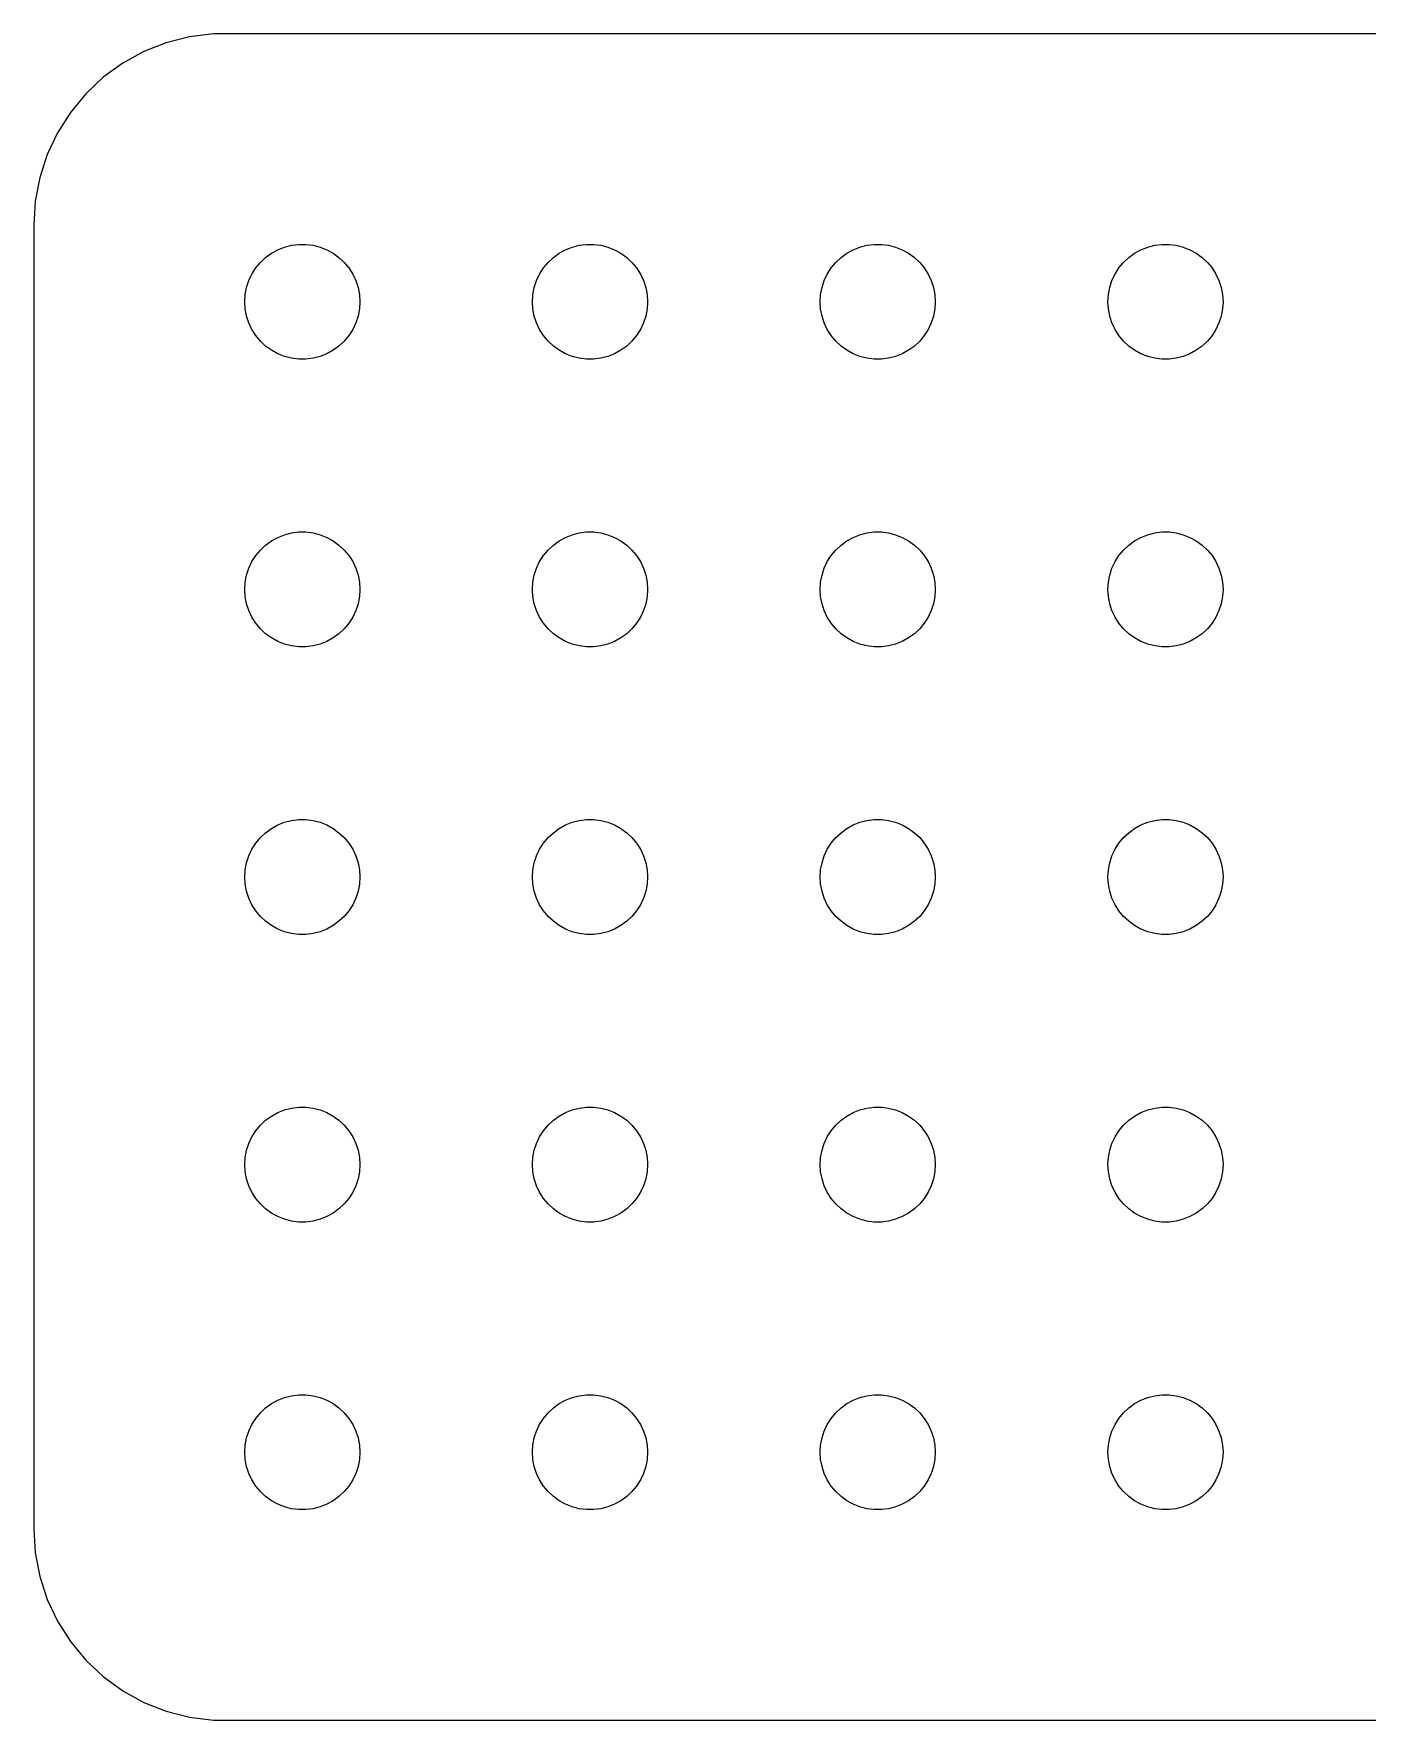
# Model space of a CAD drawing. Header units: metres. Extents: x -37 to 37, y 86 to 184.
# Drawn here: x -37 to -2.24, y 86.01 to 129.99 of the extents above; entities that cross this region are included whole.
import ezdxf

# ---------------------------------------------------------------- set-up
doc = ezdxf.new("R2010")
doc.units = ezdxf.units.M

msp = doc.modelspace()

# ---------------------------------------------------------------- linework, layer by layer
for p, q in [((-33.5451, 129.755), (-34.1289, 129.524)), ((-32.9369, 129.911), (-33.5451, 129.755)), ((-32.3139, 129.99), (-32.9369, 129.911)), ((32.3139, 129.99), (-32.3139, 129.99)), ((-34.1289, 129.524), (-34.6791, 129.222)), ((-34.6791, 129.222), (-35.1871, 128.853)), ((-35.6448, 128.423), (-36.0451, 127.939)), ((-35.1871, 128.853), (-35.6448, 128.423)), ((-36.0451, 127.939), (-36.3815, 127.409)), ((-36.3815, 127.409), (-36.6489, 126.841)), ((-36.6489, 126.841), (-36.8429, 126.243)), ((-36.8429, 126.243), (-36.9606, 125.627)), ((-36.9606, 125.627), (-37, 125)), ((-37, 125), (-37, 91)), ((-30.4635, 124.427), (-30.2811, 124.473)), ((-30.2811, 124.473), (-30.0942, 124.497)), ((-30.0942, 124.497), (-29.9058, 124.497)), ((-29.9058, 124.497), (-29.7189, 124.473)), ((-29.7189, 124.473), (-29.5365, 124.427)), ((-22.9635, 124.427), (-22.7811, 124.473)), ((-22.7811, 124.473), (-22.5942, 124.497)), ((-22.5942, 124.497), (-22.4058, 124.497)), ((-22.4058, 124.497), (-22.2189, 124.473)), ((-22.2189, 124.473), (-22.0365, 124.427)), ((-15.4635, 124.427), (-15.2811, 124.473)), ((-15.2811, 124.473), (-15.0942, 124.497)), ((-15.0942, 124.497), (-14.9058, 124.497)), ((-14.9058, 124.497), (-14.7189, 124.473)), ((-14.7189, 124.473), (-14.5365, 124.427)), ((-7.96352, 124.427), (-7.78107, 124.473)), ((-7.78107, 124.473), (-7.59418, 124.497)), ((-7.59418, 124.497), (-7.40581, 124.497)), ((-7.40581, 124.497), (-7.21892, 124.473)), ((-7.21892, 124.473), (-7.03647, 124.427)), ((-31.2135, 123.882), (-31.0934, 124.027)), ((-31.0934, 124.027), (-30.9561, 124.156)), ((-30.9561, 124.156), (-30.8037, 124.266)), ((-30.8037, 124.266), (-30.6387, 124.357)), ((-30.6387, 124.357), (-30.4635, 124.427)), ((-29.5365, 124.427), (-29.3613, 124.357)), ((-29.3613, 124.357), (-29.1963, 124.266)), ((-29.1963, 124.266), (-29.0439, 124.156)), ((-29.0439, 124.156), (-28.9065, 124.027)), ((-28.9065, 124.027), (-28.7865, 123.882)), ((-23.7135, 123.882), (-23.5934, 124.027)), ((-23.5934, 124.027), (-23.4561, 124.156)), ((-23.4561, 124.156), (-23.3037, 124.266)), ((-23.3037, 124.266), (-23.1387, 124.357)), ((-23.1387, 124.357), (-22.9635, 124.427)), ((-22.0365, 124.427), (-21.8613, 124.357)), ((-21.8613, 124.357), (-21.6963, 124.266)), ((-21.6963, 124.266), (-21.5439, 124.156)), ((-21.5439, 124.156), (-21.4065, 124.027)), ((-21.4065, 124.027), (-21.2865, 123.882)), ((-16.2135, 123.882), (-16.0934, 124.027)), ((-16.0934, 124.027), (-15.9561, 124.156)), ((-15.9561, 124.156), (-15.8037, 124.266)), ((-15.8037, 124.266), (-15.6387, 124.357)), ((-15.6387, 124.357), (-15.4635, 124.427)), ((-14.5365, 124.427), (-14.3613, 124.357)), ((-14.3613, 124.357), (-14.1963, 124.266)), ((-14.1963, 124.266), (-14.0439, 124.156)), ((-14.0439, 124.156), (-13.9065, 124.027)), ((-13.9065, 124.027), (-13.7865, 123.882)), ((-8.71352, 123.882), (-8.59344, 124.027)), ((-8.59344, 124.027), (-8.45613, 124.156)), ((-8.45613, 124.156), (-8.30373, 124.266)), ((-8.30373, 124.266), (-8.13866, 124.357)), ((-8.13866, 124.357), (-7.96352, 124.427)), ((-7.03647, 124.427), (-6.86133, 124.357)), ((-6.86133, 124.357), (-6.69626, 124.266)), ((-6.69626, 124.266), (-6.54385, 124.156)), ((-6.54385, 124.156), (-6.40654, 124.027)), ((-6.40654, 124.027), (-6.28647, 123.882)), ((-31.3947, 123.552), (-31.3145, 123.723)), ((-31.3145, 123.723), (-31.2135, 123.882)), ((-28.7865, 123.882), (-28.6855, 123.723)), ((-28.6855, 123.723), (-28.6053, 123.552)), ((-23.8947, 123.552), (-23.8145, 123.723)), ((-23.8145, 123.723), (-23.7135, 123.882)), ((-21.2865, 123.882), (-21.1855, 123.723)), ((-21.1855, 123.723), (-21.1053, 123.552)), ((-16.3947, 123.552), (-16.3145, 123.723)), ((-16.3145, 123.723), (-16.2135, 123.882)), ((-13.7865, 123.882), (-13.6855, 123.723)), ((-13.6855, 123.723), (-13.6053, 123.552)), ((-8.89465, 123.552), (-8.81445, 123.723)), ((-8.81445, 123.723), (-8.71352, 123.882)), ((-6.28647, 123.882), (-6.18553, 123.723)), ((-6.18553, 123.723), (-6.10533, 123.552)), ((-31.5, 123), (-31.4882, 123.188)), ((-31.4882, 123.188), (-31.4529, 123.373)), ((-31.4529, 123.373), (-31.3947, 123.552)), ((-28.6053, 123.552), (-28.5471, 123.373)), ((-28.5471, 123.373), (-28.5118, 123.188)), ((-28.5118, 123.188), (-28.5, 123)), ((-24, 123), (-23.9882, 123.188)), ((-23.9882, 123.188), (-23.9529, 123.373)), ((-23.9529, 123.373), (-23.8947, 123.552)), ((-21.1053, 123.552), (-21.0471, 123.373)), ((-21.0471, 123.373), (-21.0118, 123.188)), ((-21.0118, 123.188), (-21, 123)), ((-16.5, 123), (-16.4882, 123.188)), ((-16.4882, 123.188), (-16.4529, 123.373)), ((-16.4529, 123.373), (-16.3947, 123.552)), ((-13.6053, 123.552), (-13.5471, 123.373)), ((-13.5471, 123.373), (-13.5118, 123.188)), ((-13.5118, 123.188), (-13.5, 123)), ((-9, 123), (-8.98816, 123.188)), ((-8.98816, 123.188), (-8.95287, 123.373)), ((-8.95287, 123.373), (-8.89465, 123.552)), ((-6.10533, 123.552), (-6.04712, 123.373)), ((-6.04712, 123.373), (-6.01183, 123.188)), ((-6.01183, 123.188), (-6, 123)), ((-31.4882, 122.812), (-31.5, 123)), ((-31.4529, 122.627), (-31.4882, 122.812)), ((-28.5118, 122.812), (-28.5471, 122.627)), ((-28.5, 123), (-28.5118, 122.812)), ((-23.9882, 122.812), (-24, 123)), ((-23.9529, 122.627), (-23.9882, 122.812)), ((-21.0118, 122.812), (-21.0471, 122.627)), ((-21, 123), (-21.0118, 122.812)), ((-16.4882, 122.812), (-16.5, 123)), ((-16.4529, 122.627), (-16.4882, 122.812)), ((-13.5118, 122.812), (-13.5471, 122.627)), ((-13.5, 123), (-13.5118, 122.812)), ((-8.98816, 122.812), (-9, 123)), ((-8.95287, 122.627), (-8.98816, 122.812)), ((-6.01183, 122.812), (-6.04712, 122.627)), ((-6, 123), (-6.01183, 122.812)), ((-31.3947, 122.448), (-31.4529, 122.627)), ((-31.3145, 122.277), (-31.3947, 122.448)), ((-31.2135, 122.118), (-31.3145, 122.277)), ((-28.6855, 122.277), (-28.7865, 122.118)), ((-28.6053, 122.448), (-28.6855, 122.277)), ((-28.5471, 122.627), (-28.6053, 122.448)), ((-23.8947, 122.448), (-23.9529, 122.627)), ((-23.8145, 122.277), (-23.8947, 122.448)), ((-23.7135, 122.118), (-23.8145, 122.277)), ((-21.1855, 122.277), (-21.2865, 122.118)), ((-21.1053, 122.448), (-21.1855, 122.277)), ((-21.0471, 122.627), (-21.1053, 122.448)), ((-16.3947, 122.448), (-16.4529, 122.627)), ((-16.3145, 122.277), (-16.3947, 122.448)), ((-16.2135, 122.118), (-16.3145, 122.277)), ((-13.6855, 122.277), (-13.7865, 122.118)), ((-13.6053, 122.448), (-13.6855, 122.277)), ((-13.5471, 122.627), (-13.6053, 122.448)), ((-8.89465, 122.448), (-8.95287, 122.627)), ((-8.81445, 122.277), (-8.89465, 122.448)), ((-8.71352, 122.118), (-8.81445, 122.277)), ((-6.18553, 122.277), (-6.28647, 122.118)), ((-6.10533, 122.448), (-6.18553, 122.277)), ((-6.04712, 122.627), (-6.10533, 122.448)), ((-31.0934, 121.973), (-31.2135, 122.118)), ((-30.9561, 121.844), (-31.0934, 121.973)), ((-30.8037, 121.734), (-30.9561, 121.844)), ((-29.0439, 121.844), (-29.1963, 121.734)), ((-28.9065, 121.973), (-29.0439, 121.844)), ((-28.7865, 122.118), (-28.9065, 121.973)), ((-23.5934, 121.973), (-23.7135, 122.118)), ((-23.4561, 121.844), (-23.5934, 121.973)), ((-23.3037, 121.734), (-23.4561, 121.844)), ((-21.5439, 121.844), (-21.6963, 121.734)), ((-21.4065, 121.973), (-21.5439, 121.844)), ((-21.2865, 122.118), (-21.4065, 121.973)), ((-16.0934, 121.973), (-16.2135, 122.118)), ((-15.9561, 121.844), (-16.0934, 121.973)), ((-15.8037, 121.734), (-15.9561, 121.844)), ((-14.0439, 121.844), (-14.1963, 121.734)), ((-13.9065, 121.973), (-14.0439, 121.844)), ((-13.7865, 122.118), (-13.9065, 121.973)), ((-8.59344, 121.973), (-8.71352, 122.118)), ((-8.45613, 121.844), (-8.59344, 121.973)), ((-8.30373, 121.734), (-8.45613, 121.844)), ((-6.54385, 121.844), (-6.69626, 121.734)), ((-6.40654, 121.973), (-6.54385, 121.844)), ((-6.28647, 122.118), (-6.40654, 121.973)), ((-30.6387, 121.643), (-30.8037, 121.734)), ((-30.4635, 121.573), (-30.6387, 121.643)), ((-30.2811, 121.527), (-30.4635, 121.573)), ((-30.0942, 121.503), (-30.2811, 121.527)), ((-29.9058, 121.503), (-30.0942, 121.503)), ((-29.7189, 121.527), (-29.9058, 121.503)), ((-29.5365, 121.573), (-29.7189, 121.527)), ((-29.3613, 121.643), (-29.5365, 121.573)), ((-29.1963, 121.734), (-29.3613, 121.643)), ((-23.1387, 121.643), (-23.3037, 121.734)), ((-22.9635, 121.573), (-23.1387, 121.643)), ((-22.7811, 121.527), (-22.9635, 121.573)), ((-22.5942, 121.503), (-22.7811, 121.527)), ((-22.4058, 121.503), (-22.5942, 121.503)), ((-22.2189, 121.527), (-22.4058, 121.503)), ((-22.0365, 121.573), (-22.2189, 121.527)), ((-21.8613, 121.643), (-22.0365, 121.573)), ((-21.6963, 121.734), (-21.8613, 121.643)), ((-15.6387, 121.643), (-15.8037, 121.734)), ((-15.4635, 121.573), (-15.6387, 121.643)), ((-15.2811, 121.527), (-15.4635, 121.573)), ((-15.0942, 121.503), (-15.2811, 121.527)), ((-14.9058, 121.503), (-15.0942, 121.503)), ((-14.7189, 121.527), (-14.9058, 121.503)), ((-14.5365, 121.573), (-14.7189, 121.527)), ((-14.3613, 121.643), (-14.5365, 121.573)), ((-14.1963, 121.734), (-14.3613, 121.643)), ((-8.13866, 121.643), (-8.30373, 121.734)), ((-7.96352, 121.573), (-8.13866, 121.643)), ((-7.78107, 121.527), (-7.96352, 121.573)), ((-7.59418, 121.503), (-7.78107, 121.527)), ((-7.40581, 121.503), (-7.59418, 121.503)), ((-7.21892, 121.527), (-7.40581, 121.503)), ((-7.03647, 121.573), (-7.21892, 121.527)), ((-6.86133, 121.643), (-7.03647, 121.573)), ((-6.69626, 121.734), (-6.86133, 121.643)), ((-30.2811, 116.973), (-30.0942, 116.997)), ((-30.0942, 116.997), (-29.9058, 116.997)), ((-29.9058, 116.997), (-29.7189, 116.973)), ((-22.7811, 116.973), (-22.5942, 116.997)), ((-22.5942, 116.997), (-22.4058, 116.997)), ((-22.4058, 116.997), (-22.2189, 116.973)), ((-15.2811, 116.973), (-15.0942, 116.997)), ((-15.0942, 116.997), (-14.9058, 116.997)), ((-14.9058, 116.997), (-14.7189, 116.973)), ((-7.78107, 116.973), (-7.59418, 116.997)), ((-7.59418, 116.997), (-7.40581, 116.997)), ((-7.40581, 116.997), (-7.21892, 116.973)), ((-31.0934, 116.527), (-30.9561, 116.656)), ((-30.9561, 116.656), (-30.8037, 116.766)), ((-30.8037, 116.766), (-30.6387, 116.857)), ((-30.6387, 116.857), (-30.4635, 116.927)), ((-30.4635, 116.927), (-30.2811, 116.973)), ((-29.7189, 116.973), (-29.5365, 116.927)), ((-29.5365, 116.927), (-29.3613, 116.857)), ((-29.3613, 116.857), (-29.1963, 116.766)), ((-29.1963, 116.766), (-29.0439, 116.656)), ((-29.0439, 116.656), (-28.9065, 116.527)), ((-23.5934, 116.527), (-23.4561, 116.656)), ((-23.4561, 116.656), (-23.3037, 116.766)), ((-23.3037, 116.766), (-23.1387, 116.857)), ((-23.1387, 116.857), (-22.9635, 116.927)), ((-22.9635, 116.927), (-22.7811, 116.973)), ((-22.2189, 116.973), (-22.0365, 116.927)), ((-22.0365, 116.927), (-21.8613, 116.857)), ((-21.8613, 116.857), (-21.6963, 116.766)), ((-21.6963, 116.766), (-21.5439, 116.656)), ((-21.5439, 116.656), (-21.4065, 116.527)), ((-16.0934, 116.527), (-15.9561, 116.656)), ((-15.9561, 116.656), (-15.8037, 116.766)), ((-15.8037, 116.766), (-15.6387, 116.857)), ((-15.6387, 116.857), (-15.4635, 116.927)), ((-15.4635, 116.927), (-15.2811, 116.973)), ((-14.7189, 116.973), (-14.5365, 116.927)), ((-14.5365, 116.927), (-14.3613, 116.857)), ((-14.3613, 116.857), (-14.1963, 116.766)), ((-14.1963, 116.766), (-14.0439, 116.656)), ((-14.0439, 116.656), (-13.9065, 116.527)), ((-8.59344, 116.527), (-8.45613, 116.656)), ((-8.45613, 116.656), (-8.30373, 116.766)), ((-8.30373, 116.766), (-8.13866, 116.857)), ((-8.13866, 116.857), (-7.96352, 116.927)), ((-7.96352, 116.927), (-7.78107, 116.973)), ((-7.21892, 116.973), (-7.03647, 116.927)), ((-7.03647, 116.927), (-6.86133, 116.857)), ((-6.86133, 116.857), (-6.69626, 116.766)), ((-6.69626, 116.766), (-6.54385, 116.656)), ((-6.54385, 116.656), (-6.40654, 116.527)), ((-31.3947, 116.052), (-31.3145, 116.223)), ((-31.3145, 116.223), (-31.2135, 116.382)), ((-31.2135, 116.382), (-31.0934, 116.527)), ((-28.9065, 116.527), (-28.7865, 116.382)), ((-28.7865, 116.382), (-28.6855, 116.223)), ((-28.6855, 116.223), (-28.6053, 116.052)), ((-23.8947, 116.052), (-23.8145, 116.223)), ((-23.8145, 116.223), (-23.7135, 116.382)), ((-23.7135, 116.382), (-23.5934, 116.527)), ((-21.4065, 116.527), (-21.2865, 116.382)), ((-21.2865, 116.382), (-21.1855, 116.223)), ((-21.1855, 116.223), (-21.1053, 116.052)), ((-16.3947, 116.052), (-16.3145, 116.223)), ((-16.3145, 116.223), (-16.2135, 116.382)), ((-16.2135, 116.382), (-16.0934, 116.527)), ((-13.9065, 116.527), (-13.7865, 116.382)), ((-13.7865, 116.382), (-13.6855, 116.223)), ((-13.6855, 116.223), (-13.6053, 116.052)), ((-8.89465, 116.052), (-8.81445, 116.223)), ((-8.81445, 116.223), (-8.71352, 116.382)), ((-8.71352, 116.382), (-8.59344, 116.527)), ((-6.40654, 116.527), (-6.28647, 116.382)), ((-6.28647, 116.382), (-6.18553, 116.223)), ((-6.18553, 116.223), (-6.10533, 116.052)), ((-31.5, 115.5), (-31.4882, 115.688)), ((-31.4882, 115.688), (-31.4529, 115.873)), ((-31.4529, 115.873), (-31.3947, 116.052)), ((-28.6053, 116.052), (-28.5471, 115.873)), ((-28.5471, 115.873), (-28.5118, 115.688)), ((-28.5118, 115.688), (-28.5, 115.5)), ((-24, 115.5), (-23.9882, 115.688)), ((-23.9882, 115.688), (-23.9529, 115.873)), ((-23.9529, 115.873), (-23.8947, 116.052)), ((-21.1053, 116.052), (-21.0471, 115.873)), ((-21.0471, 115.873), (-21.0118, 115.688)), ((-21.0118, 115.688), (-21, 115.5)), ((-16.5, 115.5), (-16.4882, 115.688)), ((-16.4882, 115.688), (-16.4529, 115.873)), ((-16.4529, 115.873), (-16.3947, 116.052)), ((-13.6053, 116.052), (-13.5471, 115.873)), ((-13.5471, 115.873), (-13.5118, 115.688)), ((-13.5118, 115.688), (-13.5, 115.5)), ((-9, 115.5), (-8.98816, 115.688)), ((-8.98816, 115.688), (-8.95287, 115.873)), ((-8.95287, 115.873), (-8.89465, 116.052)), ((-6.10533, 116.052), (-6.04712, 115.873)), ((-6.04712, 115.873), (-6.01183, 115.688)), ((-6.01183, 115.688), (-6, 115.5)), ((-31.4882, 115.312), (-31.5, 115.5)), ((-31.4529, 115.127), (-31.4882, 115.312)), ((-28.5118, 115.312), (-28.5471, 115.127)), ((-28.5, 115.5), (-28.5118, 115.312)), ((-23.9882, 115.312), (-24, 115.5)), ((-23.9529, 115.127), (-23.9882, 115.312)), ((-21.0118, 115.312), (-21.0471, 115.127)), ((-21, 115.5), (-21.0118, 115.312)), ((-16.4882, 115.312), (-16.5, 115.5)), ((-16.4529, 115.127), (-16.4882, 115.312)), ((-13.5118, 115.312), (-13.5471, 115.127)), ((-13.5, 115.5), (-13.5118, 115.312)), ((-8.98816, 115.312), (-9, 115.5)), ((-8.95287, 115.127), (-8.98816, 115.312)), ((-6.01183, 115.312), (-6.04712, 115.127)), ((-6, 115.5), (-6.01183, 115.312)), ((-31.3947, 114.948), (-31.4529, 115.127)), ((-31.3145, 114.777), (-31.3947, 114.948)), ((-28.6053, 114.948), (-28.6855, 114.777)), ((-28.5471, 115.127), (-28.6053, 114.948)), ((-23.8947, 114.948), (-23.9529, 115.127)), ((-23.8145, 114.777), (-23.8947, 114.948)), ((-21.1053, 114.948), (-21.1855, 114.777)), ((-21.0471, 115.127), (-21.1053, 114.948)), ((-16.3947, 114.948), (-16.4529, 115.127)), ((-16.3145, 114.777), (-16.3947, 114.948)), ((-13.6053, 114.948), (-13.6855, 114.777)), ((-13.5471, 115.127), (-13.6053, 114.948)), ((-8.89465, 114.948), (-8.95287, 115.127)), ((-8.81445, 114.777), (-8.89465, 114.948)), ((-6.10533, 114.948), (-6.18553, 114.777)), ((-6.04712, 115.127), (-6.10533, 114.948)), ((-31.2135, 114.618), (-31.3145, 114.777)), ((-31.0934, 114.473), (-31.2135, 114.618)), ((-30.9561, 114.344), (-31.0934, 114.473)), ((-28.9065, 114.473), (-29.0439, 114.344)), ((-28.7865, 114.618), (-28.9065, 114.473)), ((-28.6855, 114.777), (-28.7865, 114.618)), ((-23.7135, 114.618), (-23.8145, 114.777)), ((-23.5934, 114.473), (-23.7135, 114.618)), ((-23.4561, 114.344), (-23.5934, 114.473)), ((-21.4065, 114.473), (-21.5439, 114.344)), ((-21.2865, 114.618), (-21.4065, 114.473)), ((-21.1855, 114.777), (-21.2865, 114.618)), ((-16.2135, 114.618), (-16.3145, 114.777)), ((-16.0934, 114.473), (-16.2135, 114.618)), ((-15.9561, 114.344), (-16.0934, 114.473)), ((-13.9065, 114.473), (-14.0439, 114.344)), ((-13.7865, 114.618), (-13.9065, 114.473)), ((-13.6855, 114.777), (-13.7865, 114.618)), ((-8.71352, 114.618), (-8.81445, 114.777)), ((-8.59344, 114.473), (-8.71352, 114.618)), ((-8.45613, 114.344), (-8.59344, 114.473)), ((-6.40654, 114.473), (-6.54385, 114.344)), ((-6.28647, 114.618), (-6.40654, 114.473)), ((-6.18553, 114.777), (-6.28647, 114.618)), ((-30.8037, 114.234), (-30.9561, 114.344)), ((-30.6387, 114.143), (-30.8037, 114.234)), ((-30.4635, 114.073), (-30.6387, 114.143)), ((-30.2811, 114.027), (-30.4635, 114.073)), ((-30.0942, 114.003), (-30.2811, 114.027)), ((-29.9058, 114.003), (-30.0942, 114.003)), ((-29.7189, 114.027), (-29.9058, 114.003)), ((-29.5365, 114.073), (-29.7189, 114.027)), ((-29.3613, 114.143), (-29.5365, 114.073)), ((-29.1963, 114.234), (-29.3613, 114.143)), ((-29.0439, 114.344), (-29.1963, 114.234)), ((-23.3037, 114.234), (-23.4561, 114.344)), ((-23.1387, 114.143), (-23.3037, 114.234)), ((-22.9635, 114.073), (-23.1387, 114.143)), ((-22.7811, 114.027), (-22.9635, 114.073)), ((-22.5942, 114.003), (-22.7811, 114.027)), ((-22.4058, 114.003), (-22.5942, 114.003)), ((-22.2189, 114.027), (-22.4058, 114.003)), ((-22.0365, 114.073), (-22.2189, 114.027)), ((-21.8613, 114.143), (-22.0365, 114.073)), ((-21.6963, 114.234), (-21.8613, 114.143)), ((-21.5439, 114.344), (-21.6963, 114.234)), ((-15.8037, 114.234), (-15.9561, 114.344)), ((-15.6387, 114.143), (-15.8037, 114.234)), ((-15.4635, 114.073), (-15.6387, 114.143)), ((-15.2811, 114.027), (-15.4635, 114.073)), ((-15.0942, 114.003), (-15.2811, 114.027)), ((-14.9058, 114.003), (-15.0942, 114.003)), ((-14.7189, 114.027), (-14.9058, 114.003)), ((-14.5365, 114.073), (-14.7189, 114.027)), ((-14.3613, 114.143), (-14.5365, 114.073)), ((-14.1963, 114.234), (-14.3613, 114.143)), ((-14.0439, 114.344), (-14.1963, 114.234)), ((-8.30373, 114.234), (-8.45613, 114.344)), ((-8.13866, 114.143), (-8.30373, 114.234)), ((-7.96352, 114.073), (-8.13866, 114.143)), ((-7.78107, 114.027), (-7.96352, 114.073)), ((-7.59418, 114.003), (-7.78107, 114.027)), ((-7.40581, 114.003), (-7.59418, 114.003)), ((-7.21892, 114.027), (-7.40581, 114.003)), ((-7.03647, 114.073), (-7.21892, 114.027)), ((-6.86133, 114.143), (-7.03647, 114.073)), ((-6.69626, 114.234), (-6.86133, 114.143)), ((-6.54385, 114.344), (-6.69626, 114.234)), ((-31.0934, 109.027), (-30.9561, 109.156)), ((-30.9561, 109.156), (-30.8037, 109.266)), ((-30.8037, 109.266), (-30.6387, 109.357)), ((-30.6387, 109.357), (-30.4635, 109.427)), ((-30.4635, 109.427), (-30.2811, 109.473)), ((-30.2811, 109.473), (-30.0942, 109.497)), ((-30.0942, 109.497), (-29.9058, 109.497)), ((-29.9058, 109.497), (-29.7189, 109.473)), ((-29.7189, 109.473), (-29.5365, 109.427)), ((-29.5365, 109.427), (-29.3613, 109.357)), ((-29.3613, 109.357), (-29.1963, 109.266)), ((-29.1963, 109.266), (-29.0439, 109.156)), ((-29.0439, 109.156), (-28.9065, 109.027)), ((-23.5934, 109.027), (-23.4561, 109.156)), ((-23.4561, 109.156), (-23.3037, 109.266)), ((-23.3037, 109.266), (-23.1387, 109.357)), ((-23.1387, 109.357), (-22.9635, 109.427)), ((-22.9635, 109.427), (-22.7811, 109.473)), ((-22.7811, 109.473), (-22.5942, 109.497)), ((-22.5942, 109.497), (-22.4058, 109.497)), ((-22.4058, 109.497), (-22.2189, 109.473)), ((-22.2189, 109.473), (-22.0365, 109.427)), ((-22.0365, 109.427), (-21.8613, 109.357)), ((-21.8613, 109.357), (-21.6963, 109.266)), ((-21.6963, 109.266), (-21.5439, 109.156)), ((-21.5439, 109.156), (-21.4065, 109.027)), ((-16.0934, 109.027), (-15.9561, 109.156)), ((-15.9561, 109.156), (-15.8037, 109.266)), ((-15.8037, 109.266), (-15.6387, 109.357)), ((-15.6387, 109.357), (-15.4635, 109.427)), ((-15.4635, 109.427), (-15.2811, 109.473)), ((-15.2811, 109.473), (-15.0942, 109.497)), ((-15.0942, 109.497), (-14.9058, 109.497)), ((-14.9058, 109.497), (-14.7189, 109.473)), ((-14.7189, 109.473), (-14.5365, 109.427)), ((-14.5365, 109.427), (-14.3613, 109.357)), ((-14.3613, 109.357), (-14.1963, 109.266)), ((-14.1963, 109.266), (-14.0439, 109.156)), ((-14.0439, 109.156), (-13.9065, 109.027)), ((-8.59344, 109.027), (-8.45613, 109.156)), ((-8.45613, 109.156), (-8.30373, 109.266)), ((-8.30373, 109.266), (-8.13866, 109.357)), ((-8.13866, 109.357), (-7.96352, 109.427)), ((-7.96352, 109.427), (-7.78107, 109.473)), ((-7.78107, 109.473), (-7.59418, 109.497)), ((-7.59418, 109.497), (-7.40581, 109.497)), ((-7.40581, 109.497), (-7.21892, 109.473)), ((-7.21892, 109.473), (-7.03647, 109.427)), ((-7.03647, 109.427), (-6.86133, 109.357)), ((-6.86133, 109.357), (-6.69626, 109.266)), ((-6.69626, 109.266), (-6.54385, 109.156)), ((-6.54385, 109.156), (-6.40654, 109.027)), ((-31.3947, 108.552), (-31.3145, 108.723)), ((-31.3145, 108.723), (-31.2135, 108.882)), ((-31.2135, 108.882), (-31.0934, 109.027)), ((-28.9065, 109.027), (-28.7865, 108.882)), ((-28.7865, 108.882), (-28.6855, 108.723)), ((-28.6855, 108.723), (-28.6053, 108.552)), ((-23.8947, 108.552), (-23.8145, 108.723)), ((-23.8145, 108.723), (-23.7135, 108.882)), ((-23.7135, 108.882), (-23.5934, 109.027)), ((-21.4065, 109.027), (-21.2865, 108.882)), ((-21.2865, 108.882), (-21.1855, 108.723)), ((-21.1855, 108.723), (-21.1053, 108.552)), ((-16.3947, 108.552), (-16.3145, 108.723)), ((-16.3145, 108.723), (-16.2135, 108.882)), ((-16.2135, 108.882), (-16.0934, 109.027)), ((-13.9065, 109.027), (-13.7865, 108.882)), ((-13.7865, 108.882), (-13.6855, 108.723)), ((-13.6855, 108.723), (-13.6053, 108.552)), ((-8.89465, 108.552), (-8.81445, 108.723)), ((-8.81445, 108.723), (-8.71352, 108.882)), ((-8.71352, 108.882), (-8.59344, 109.027)), ((-6.40654, 109.027), (-6.28647, 108.882)), ((-6.28647, 108.882), (-6.18553, 108.723)), ((-6.18553, 108.723), (-6.10533, 108.552)), ((-31.4882, 108.188), (-31.4529, 108.373)), ((-31.4529, 108.373), (-31.3947, 108.552)), ((-28.6053, 108.552), (-28.5471, 108.373)), ((-28.5471, 108.373), (-28.5118, 108.188)), ((-23.9882, 108.188), (-23.9529, 108.373)), ((-23.9529, 108.373), (-23.8947, 108.552)), ((-21.1053, 108.552), (-21.0471, 108.373)), ((-21.0471, 108.373), (-21.0118, 108.188)), ((-16.4882, 108.188), (-16.4529, 108.373)), ((-16.4529, 108.373), (-16.3947, 108.552)), ((-13.6053, 108.552), (-13.5471, 108.373)), ((-13.5471, 108.373), (-13.5118, 108.188)), ((-8.98816, 108.188), (-8.95287, 108.373)), ((-8.95287, 108.373), (-8.89465, 108.552)), ((-6.10533, 108.552), (-6.04712, 108.373)), ((-6.04712, 108.373), (-6.01183, 108.188)), ((-31.5, 108), (-31.4882, 108.188)), ((-31.4882, 107.812), (-31.5, 108)), ((-31.4529, 107.627), (-31.4882, 107.812)), ((-28.5118, 107.812), (-28.5471, 107.627)), ((-28.5118, 108.188), (-28.5, 108)), ((-28.5, 108), (-28.5118, 107.812)), ((-24, 108), (-23.9882, 108.188)), ((-23.9882, 107.812), (-24, 108)), ((-23.9529, 107.627), (-23.9882, 107.812)), ((-21.0118, 107.812), (-21.0471, 107.627)), ((-21.0118, 108.188), (-21, 108)), ((-21, 108), (-21.0118, 107.812)), ((-16.5, 108), (-16.4882, 108.188)), ((-16.4882, 107.812), (-16.5, 108)), ((-16.4529, 107.627), (-16.4882, 107.812)), ((-13.5118, 107.812), (-13.5471, 107.627)), ((-13.5118, 108.188), (-13.5, 108)), ((-13.5, 108), (-13.5118, 107.812)), ((-9, 108), (-8.98816, 108.188)), ((-8.98816, 107.812), (-9, 108)), ((-8.95287, 107.627), (-8.98816, 107.812)), ((-6.01183, 107.812), (-6.04712, 107.627)), ((-6.01183, 108.188), (-6, 108)), ((-6, 108), (-6.01183, 107.812)), ((-31.3947, 107.448), (-31.4529, 107.627)), ((-31.3145, 107.277), (-31.3947, 107.448)), ((-28.6053, 107.448), (-28.6855, 107.277)), ((-28.5471, 107.627), (-28.6053, 107.448)), ((-23.8947, 107.448), (-23.9529, 107.627)), ((-23.8145, 107.277), (-23.8947, 107.448)), ((-21.1053, 107.448), (-21.1855, 107.277)), ((-21.0471, 107.627), (-21.1053, 107.448)), ((-16.3947, 107.448), (-16.4529, 107.627)), ((-16.3145, 107.277), (-16.3947, 107.448)), ((-13.6053, 107.448), (-13.6855, 107.277)), ((-13.5471, 107.627), (-13.6053, 107.448)), ((-8.89465, 107.448), (-8.95287, 107.627)), ((-8.81445, 107.277), (-8.89465, 107.448)), ((-6.10533, 107.448), (-6.18553, 107.277)), ((-6.04712, 107.627), (-6.10533, 107.448)), ((-31.2135, 107.118), (-31.3145, 107.277)), ((-31.0934, 106.973), (-31.2135, 107.118)), ((-30.9561, 106.844), (-31.0934, 106.973)), ((-28.9065, 106.973), (-29.0439, 106.844)), ((-28.7865, 107.118), (-28.9065, 106.973)), ((-28.6855, 107.277), (-28.7865, 107.118)), ((-23.7135, 107.118), (-23.8145, 107.277)), ((-23.5934, 106.973), (-23.7135, 107.118)), ((-23.4561, 106.844), (-23.5934, 106.973)), ((-21.4065, 106.973), (-21.5439, 106.844)), ((-21.2865, 107.118), (-21.4065, 106.973)), ((-21.1855, 107.277), (-21.2865, 107.118)), ((-16.2135, 107.118), (-16.3145, 107.277)), ((-16.0934, 106.973), (-16.2135, 107.118)), ((-15.9561, 106.844), (-16.0934, 106.973)), ((-13.9065, 106.973), (-14.0439, 106.844)), ((-13.7865, 107.118), (-13.9065, 106.973)), ((-13.6855, 107.277), (-13.7865, 107.118)), ((-8.71352, 107.118), (-8.81445, 107.277)), ((-8.59344, 106.973), (-8.71352, 107.118)), ((-8.45613, 106.844), (-8.59344, 106.973)), ((-6.40654, 106.973), (-6.54385, 106.844)), ((-6.28647, 107.118), (-6.40654, 106.973)), ((-6.18553, 107.277), (-6.28647, 107.118)), ((-30.8037, 106.734), (-30.9561, 106.844)), ((-30.6387, 106.643), (-30.8037, 106.734)), ((-30.4635, 106.573), (-30.6387, 106.643)), ((-30.2811, 106.527), (-30.4635, 106.573)), ((-30.0942, 106.503), (-30.2811, 106.527)), ((-29.9058, 106.503), (-30.0942, 106.503)), ((-29.7189, 106.527), (-29.9058, 106.503)), ((-29.5365, 106.573), (-29.7189, 106.527)), ((-29.3613, 106.643), (-29.5365, 106.573)), ((-29.1963, 106.734), (-29.3613, 106.643)), ((-29.0439, 106.844), (-29.1963, 106.734)), ((-23.3037, 106.734), (-23.4561, 106.844)), ((-23.1387, 106.643), (-23.3037, 106.734)), ((-22.9635, 106.573), (-23.1387, 106.643)), ((-22.7811, 106.527), (-22.9635, 106.573)), ((-22.5942, 106.503), (-22.7811, 106.527)), ((-22.4058, 106.503), (-22.5942, 106.503)), ((-22.2189, 106.527), (-22.4058, 106.503)), ((-22.0365, 106.573), (-22.2189, 106.527)), ((-21.8613, 106.643), (-22.0365, 106.573)), ((-21.6963, 106.734), (-21.8613, 106.643)), ((-21.5439, 106.844), (-21.6963, 106.734)), ((-15.8037, 106.734), (-15.9561, 106.844)), ((-15.6387, 106.643), (-15.8037, 106.734)), ((-15.4635, 106.573), (-15.6387, 106.643)), ((-15.2811, 106.527), (-15.4635, 106.573)), ((-15.0942, 106.503), (-15.2811, 106.527)), ((-14.9058, 106.503), (-15.0942, 106.503)), ((-14.7189, 106.527), (-14.9058, 106.503)), ((-14.5365, 106.573), (-14.7189, 106.527)), ((-14.3613, 106.643), (-14.5365, 106.573)), ((-14.1963, 106.734), (-14.3613, 106.643)), ((-14.0439, 106.844), (-14.1963, 106.734)), ((-8.30373, 106.734), (-8.45613, 106.844)), ((-8.13866, 106.643), (-8.30373, 106.734)), ((-7.96352, 106.573), (-8.13866, 106.643)), ((-7.78107, 106.527), (-7.96352, 106.573)), ((-7.59418, 106.503), (-7.78107, 106.527)), ((-7.40581, 106.503), (-7.59418, 106.503)), ((-7.21892, 106.527), (-7.40581, 106.503)), ((-7.03647, 106.573), (-7.21892, 106.527)), ((-6.86133, 106.643), (-7.03647, 106.573)), ((-6.69626, 106.734), (-6.86133, 106.643)), ((-6.54385, 106.844), (-6.69626, 106.734)), ((-31.0934, 101.527), (-30.9561, 101.656)), ((-30.9561, 101.656), (-30.8037, 101.766)), ((-30.8037, 101.766), (-30.6387, 101.857)), ((-30.6387, 101.857), (-30.4635, 101.927)), ((-30.4635, 101.927), (-30.2811, 101.973)), ((-30.2811, 101.973), (-30.0942, 101.997)), ((-30.0942, 101.997), (-29.9058, 101.997)), ((-29.9058, 101.997), (-29.7189, 101.973)), ((-29.7189, 101.973), (-29.5365, 101.927)), ((-29.5365, 101.927), (-29.3613, 101.857)), ((-29.3613, 101.857), (-29.1963, 101.766)), ((-29.1963, 101.766), (-29.0439, 101.656)), ((-29.0439, 101.656), (-28.9065, 101.527)), ((-23.5934, 101.527), (-23.4561, 101.656)), ((-23.4561, 101.656), (-23.3037, 101.766)), ((-23.3037, 101.766), (-23.1387, 101.857)), ((-23.1387, 101.857), (-22.9635, 101.927)), ((-22.9635, 101.927), (-22.7811, 101.973)), ((-22.7811, 101.973), (-22.5942, 101.997)), ((-22.5942, 101.997), (-22.4058, 101.997)), ((-22.4058, 101.997), (-22.2189, 101.973)), ((-22.2189, 101.973), (-22.0365, 101.927)), ((-22.0365, 101.927), (-21.8613, 101.857)), ((-21.8613, 101.857), (-21.6963, 101.766)), ((-21.6963, 101.766), (-21.5439, 101.656)), ((-21.5439, 101.656), (-21.4065, 101.527)), ((-16.0934, 101.527), (-15.9561, 101.656)), ((-15.9561, 101.656), (-15.8037, 101.766)), ((-15.8037, 101.766), (-15.6387, 101.857)), ((-15.6387, 101.857), (-15.4635, 101.927)), ((-15.4635, 101.927), (-15.2811, 101.973)), ((-15.2811, 101.973), (-15.0942, 101.997)), ((-15.0942, 101.997), (-14.9058, 101.997)), ((-14.9058, 101.997), (-14.7189, 101.973)), ((-14.7189, 101.973), (-14.5365, 101.927)), ((-14.5365, 101.927), (-14.3613, 101.857)), ((-14.3613, 101.857), (-14.1963, 101.766)), ((-14.1963, 101.766), (-14.0439, 101.656)), ((-14.0439, 101.656), (-13.9065, 101.527)), ((-8.59344, 101.527), (-8.45613, 101.656)), ((-8.45613, 101.656), (-8.30373, 101.766)), ((-8.30373, 101.766), (-8.13866, 101.857)), ((-8.13866, 101.857), (-7.96352, 101.927)), ((-7.96352, 101.927), (-7.78107, 101.973)), ((-7.78107, 101.973), (-7.59418, 101.997)), ((-7.59418, 101.997), (-7.40581, 101.997)), ((-7.40581, 101.997), (-7.21892, 101.973)), ((-7.21892, 101.973), (-7.03647, 101.927)), ((-7.03647, 101.927), (-6.86133, 101.857)), ((-6.86133, 101.857), (-6.69626, 101.766)), ((-6.69626, 101.766), (-6.54385, 101.656)), ((-6.54385, 101.656), (-6.40654, 101.527)), ((-31.3947, 101.052), (-31.3145, 101.223)), ((-31.3145, 101.223), (-31.2135, 101.382)), ((-31.2135, 101.382), (-31.0934, 101.527)), ((-28.9065, 101.527), (-28.7865, 101.382)), ((-28.7865, 101.382), (-28.6855, 101.223)), ((-28.6855, 101.223), (-28.6053, 101.052)), ((-23.8947, 101.052), (-23.8145, 101.223)), ((-23.8145, 101.223), (-23.7135, 101.382)), ((-23.7135, 101.382), (-23.5934, 101.527)), ((-21.4065, 101.527), (-21.2865, 101.382)), ((-21.2865, 101.382), (-21.1855, 101.223)), ((-21.1855, 101.223), (-21.1053, 101.052)), ((-16.3947, 101.052), (-16.3145, 101.223)), ((-16.3145, 101.223), (-16.2135, 101.382)), ((-16.2135, 101.382), (-16.0934, 101.527)), ((-13.9065, 101.527), (-13.7865, 101.382)), ((-13.7865, 101.382), (-13.6855, 101.223)), ((-13.6855, 101.223), (-13.6053, 101.052)), ((-8.89465, 101.052), (-8.81445, 101.223)), ((-8.81445, 101.223), (-8.71352, 101.382)), ((-8.71352, 101.382), (-8.59344, 101.527)), ((-6.40654, 101.527), (-6.28647, 101.382)), ((-6.28647, 101.382), (-6.18553, 101.223)), ((-6.18553, 101.223), (-6.10533, 101.052)), ((-31.4882, 100.688), (-31.4529, 100.873)), ((-31.4529, 100.873), (-31.3947, 101.052)), ((-28.6053, 101.052), (-28.5471, 100.873)), ((-28.5471, 100.873), (-28.5118, 100.688)), ((-23.9882, 100.688), (-23.9529, 100.873)), ((-23.9529, 100.873), (-23.8947, 101.052)), ((-21.1053, 101.052), (-21.0471, 100.873)), ((-21.0471, 100.873), (-21.0118, 100.688)), ((-16.4882, 100.688), (-16.4529, 100.873)), ((-16.4529, 100.873), (-16.3947, 101.052)), ((-13.6053, 101.052), (-13.5471, 100.873)), ((-13.5471, 100.873), (-13.5118, 100.688)), ((-8.98816, 100.688), (-8.95287, 100.873)), ((-8.95287, 100.873), (-8.89465, 101.052)), ((-6.10533, 101.052), (-6.04712, 100.873)), ((-6.04712, 100.873), (-6.01183, 100.688)), ((-31.5, 100.5), (-31.4882, 100.688)), ((-31.4882, 100.312), (-31.5, 100.5)), ((-31.4529, 100.127), (-31.4882, 100.312)), ((-28.5118, 100.312), (-28.5471, 100.127)), ((-28.5118, 100.688), (-28.5, 100.5)), ((-28.5, 100.5), (-28.5118, 100.312)), ((-24, 100.5), (-23.9882, 100.688)), ((-23.9882, 100.312), (-24, 100.5)), ((-23.9529, 100.127), (-23.9882, 100.312)), ((-21.0118, 100.312), (-21.0471, 100.127)), ((-21.0118, 100.688), (-21, 100.5)), ((-21, 100.5), (-21.0118, 100.312)), ((-16.5, 100.5), (-16.4882, 100.688)), ((-16.4882, 100.312), (-16.5, 100.5)), ((-16.4529, 100.127), (-16.4882, 100.312)), ((-13.5118, 100.312), (-13.5471, 100.127)), ((-13.5118, 100.688), (-13.5, 100.5)), ((-13.5, 100.5), (-13.5118, 100.312)), ((-9, 100.5), (-8.98816, 100.688)), ((-8.98816, 100.312), (-9, 100.5)), ((-8.95287, 100.127), (-8.98816, 100.312)), ((-6.01183, 100.312), (-6.04712, 100.127)), ((-6.01183, 100.688), (-6, 100.5)), ((-6, 100.5), (-6.01183, 100.312)), ((-31.3947, 99.9478), (-31.4529, 100.127)), ((-31.3145, 99.7774), (-31.3947, 99.9478)), ((-28.6053, 99.9478), (-28.6855, 99.7774)), ((-28.5471, 100.127), (-28.6053, 99.9478)), ((-23.8947, 99.9478), (-23.9529, 100.127)), ((-23.8145, 99.7774), (-23.8947, 99.9478)), ((-21.1053, 99.9478), (-21.1855, 99.7774)), ((-21.0471, 100.127), (-21.1053, 99.9478)), ((-16.3947, 99.9478), (-16.4529, 100.127)), ((-16.3145, 99.7774), (-16.3947, 99.9478)), ((-13.6053, 99.9478), (-13.6855, 99.7774)), ((-13.5471, 100.127), (-13.6053, 99.9478)), ((-8.89465, 99.9478), (-8.95287, 100.127)), ((-8.81445, 99.7774), (-8.89465, 99.9478)), ((-6.10533, 99.9478), (-6.18553, 99.7774)), ((-6.04712, 100.127), (-6.10533, 99.9478)), ((-31.2135, 99.6183), (-31.3145, 99.7774)), ((-31.0934, 99.4732), (-31.2135, 99.6183)), ((-30.9561, 99.3442), (-31.0934, 99.4732)), ((-28.9065, 99.4732), (-29.0439, 99.3442)), ((-28.7865, 99.6183), (-28.9065, 99.4732)), ((-28.6855, 99.7774), (-28.7865, 99.6183)), ((-23.7135, 99.6183), (-23.8145, 99.7774)), ((-23.5934, 99.4732), (-23.7135, 99.6183)), ((-23.4561, 99.3442), (-23.5934, 99.4732)), ((-21.4065, 99.4732), (-21.5439, 99.3442)), ((-21.2865, 99.6183), (-21.4065, 99.4732)), ((-21.1855, 99.7774), (-21.2865, 99.6183)), ((-16.2135, 99.6183), (-16.3145, 99.7774)), ((-16.0934, 99.4732), (-16.2135, 99.6183)), ((-15.9561, 99.3442), (-16.0934, 99.4732)), ((-13.9065, 99.4732), (-14.0439, 99.3442)), ((-13.7865, 99.6183), (-13.9065, 99.4732)), ((-13.6855, 99.7774), (-13.7865, 99.6183)), ((-8.71352, 99.6183), (-8.81445, 99.7774)), ((-8.59344, 99.4732), (-8.71352, 99.6183)), ((-8.45613, 99.3442), (-8.59344, 99.4732)), ((-6.40654, 99.4732), (-6.54385, 99.3442)), ((-6.28647, 99.6183), (-6.40654, 99.4732)), ((-6.18553, 99.7774), (-6.28647, 99.6183)), ((-30.8037, 99.2335), (-30.9561, 99.3442)), ((-30.6387, 99.1428), (-30.8037, 99.2335)), ((-30.4635, 99.0734), (-30.6387, 99.1428)), ((-30.2811, 99.0266), (-30.4635, 99.0734)), ((-30.0942, 99.003), (-30.2811, 99.0266)), ((-29.9058, 99.003), (-30.0942, 99.003)), ((-29.7189, 99.0266), (-29.9058, 99.003)), ((-29.5365, 99.0734), (-29.7189, 99.0266)), ((-29.3613, 99.1428), (-29.5365, 99.0734)), ((-29.1963, 99.2335), (-29.3613, 99.1428)), ((-29.0439, 99.3442), (-29.1963, 99.2335)), ((-23.3037, 99.2335), (-23.4561, 99.3442)), ((-23.1387, 99.1428), (-23.3037, 99.2335)), ((-22.9635, 99.0734), (-23.1387, 99.1428)), ((-22.7811, 99.0266), (-22.9635, 99.0734)), ((-22.5942, 99.003), (-22.7811, 99.0266)), ((-22.4058, 99.003), (-22.5942, 99.003)), ((-22.2189, 99.0266), (-22.4058, 99.003)), ((-22.0365, 99.0734), (-22.2189, 99.0266)), ((-21.8613, 99.1428), (-22.0365, 99.0734)), ((-21.6963, 99.2335), (-21.8613, 99.1428)), ((-21.5439, 99.3442), (-21.6963, 99.2335)), ((-15.8037, 99.2335), (-15.9561, 99.3442)), ((-15.6387, 99.1428), (-15.8037, 99.2335)), ((-15.4635, 99.0734), (-15.6387, 99.1428)), ((-15.2811, 99.0266), (-15.4635, 99.0734)), ((-15.0942, 99.003), (-15.2811, 99.0266)), ((-14.9058, 99.003), (-15.0942, 99.003)), ((-14.7189, 99.0266), (-14.9058, 99.003)), ((-14.5365, 99.0734), (-14.7189, 99.0266)), ((-14.3613, 99.1428), (-14.5365, 99.0734)), ((-14.1963, 99.2335), (-14.3613, 99.1428)), ((-14.0439, 99.3442), (-14.1963, 99.2335)), ((-8.30373, 99.2335), (-8.45613, 99.3442)), ((-8.13866, 99.1428), (-8.30373, 99.2335)), ((-7.96352, 99.0734), (-8.13866, 99.1428)), ((-7.78107, 99.0266), (-7.96352, 99.0734)), ((-7.59418, 99.003), (-7.78107, 99.0266)), ((-7.40581, 99.003), (-7.59418, 99.003)), ((-7.21892, 99.0266), (-7.40581, 99.003)), ((-7.03647, 99.0734), (-7.21892, 99.0266)), ((-6.86133, 99.1428), (-7.03647, 99.0734)), ((-6.69626, 99.2335), (-6.86133, 99.1428)), ((-6.54385, 99.3442), (-6.69626, 99.2335)), ((-31.0934, 94.0268), (-30.9561, 94.1558)), ((-30.9561, 94.1558), (-30.8037, 94.2665)), ((-30.8037, 94.2665), (-30.6387, 94.3573)), ((-30.6387, 94.3573), (-30.4635, 94.4266)), ((-30.4635, 94.4266), (-30.2811, 94.4734)), ((-30.2811, 94.4734), (-30.0942, 94.4971)), ((-30.0942, 94.4971), (-29.9058, 94.4971)), ((-29.9058, 94.4971), (-29.7189, 94.4734)), ((-29.7189, 94.4734), (-29.5365, 94.4266)), ((-29.5365, 94.4266), (-29.3613, 94.3573)), ((-29.3613, 94.3573), (-29.1963, 94.2665)), ((-29.1963, 94.2665), (-29.0439, 94.1558)), ((-29.0439, 94.1558), (-28.9065, 94.0268)), ((-23.5934, 94.0268), (-23.4561, 94.1558)), ((-23.4561, 94.1558), (-23.3037, 94.2665)), ((-23.3037, 94.2665), (-23.1387, 94.3573)), ((-23.1387, 94.3573), (-22.9635, 94.4266)), ((-22.9635, 94.4266), (-22.7811, 94.4734)), ((-22.7811, 94.4734), (-22.5942, 94.4971)), ((-22.5942, 94.4971), (-22.4058, 94.4971)), ((-22.4058, 94.4971), (-22.2189, 94.4734)), ((-22.2189, 94.4734), (-22.0365, 94.4266)), ((-22.0365, 94.4266), (-21.8613, 94.3573)), ((-21.8613, 94.3573), (-21.6963, 94.2665)), ((-21.6963, 94.2665), (-21.5439, 94.1558)), ((-21.5439, 94.1558), (-21.4065, 94.0268)), ((-16.0934, 94.0268), (-15.9561, 94.1558)), ((-15.9561, 94.1558), (-15.8037, 94.2665)), ((-15.8037, 94.2665), (-15.6387, 94.3573)), ((-15.6387, 94.3573), (-15.4635, 94.4266)), ((-15.4635, 94.4266), (-15.2811, 94.4734)), ((-15.2811, 94.4734), (-15.0942, 94.4971)), ((-15.0942, 94.4971), (-14.9058, 94.4971)), ((-14.9058, 94.4971), (-14.7189, 94.4734)), ((-14.7189, 94.4734), (-14.5365, 94.4266)), ((-14.5365, 94.4266), (-14.3613, 94.3573)), ((-14.3613, 94.3573), (-14.1963, 94.2665)), ((-14.1963, 94.2665), (-14.0439, 94.1558)), ((-14.0439, 94.1558), (-13.9065, 94.0268)), ((-8.59344, 94.0268), (-8.45613, 94.1558)), ((-8.45613, 94.1558), (-8.30373, 94.2665)), ((-8.30373, 94.2665), (-8.13866, 94.3573)), ((-8.13866, 94.3573), (-7.96352, 94.4266)), ((-7.96352, 94.4266), (-7.78107, 94.4734)), ((-7.78107, 94.4734), (-7.59418, 94.4971)), ((-7.59418, 94.4971), (-7.40581, 94.4971)), ((-7.40581, 94.4971), (-7.21892, 94.4734)), ((-7.21892, 94.4734), (-7.03647, 94.4266)), ((-7.03647, 94.4266), (-6.86133, 94.3573)), ((-6.86133, 94.3573), (-6.69626, 94.2665)), ((-6.69626, 94.2665), (-6.54385, 94.1558)), ((-6.54385, 94.1558), (-6.40654, 94.0268)), ((-31.3947, 93.5522), (-31.3145, 93.7226)), ((-31.3145, 93.7226), (-31.2135, 93.8817)), ((-31.2135, 93.8817), (-31.0934, 94.0268)), ((-28.9065, 94.0268), (-28.7865, 93.8817)), ((-28.7865, 93.8817), (-28.6855, 93.7226)), ((-28.6855, 93.7226), (-28.6053, 93.5522)), ((-23.8947, 93.5522), (-23.8145, 93.7226)), ((-23.8145, 93.7226), (-23.7135, 93.8817)), ((-23.7135, 93.8817), (-23.5934, 94.0268)), ((-21.4065, 94.0268), (-21.2865, 93.8817)), ((-21.2865, 93.8817), (-21.1855, 93.7226)), ((-21.1855, 93.7226), (-21.1053, 93.5522)), ((-16.3947, 93.5522), (-16.3145, 93.7226)), ((-16.3145, 93.7226), (-16.2135, 93.8817)), ((-16.2135, 93.8817), (-16.0934, 94.0268)), ((-13.9065, 94.0268), (-13.7865, 93.8817)), ((-13.7865, 93.8817), (-13.6855, 93.7226)), ((-13.6855, 93.7226), (-13.6053, 93.5522)), ((-8.89465, 93.5522), (-8.81445, 93.7226)), ((-8.81445, 93.7226), (-8.71352, 93.8817)), ((-8.71352, 93.8817), (-8.59344, 94.0268)), ((-6.40654, 94.0268), (-6.28647, 93.8817)), ((-6.28647, 93.8817), (-6.18553, 93.7226)), ((-6.18553, 93.7226), (-6.10533, 93.5522)), ((-31.4882, 93.188), (-31.4529, 93.373)), ((-31.4529, 93.373), (-31.3947, 93.5522)), ((-28.6053, 93.5522), (-28.5471, 93.373)), ((-28.5471, 93.373), (-28.5118, 93.188)), ((-23.9882, 93.188), (-23.9529, 93.373)), ((-23.9529, 93.373), (-23.8947, 93.5522)), ((-21.1053, 93.5522), (-21.0471, 93.373)), ((-21.0471, 93.373), (-21.0118, 93.188)), ((-16.4882, 93.188), (-16.4529, 93.373)), ((-16.4529, 93.373), (-16.3947, 93.5522)), ((-13.6053, 93.5522), (-13.5471, 93.373)), ((-13.5471, 93.373), (-13.5118, 93.188)), ((-8.98816, 93.188), (-8.95287, 93.373)), ((-8.95287, 93.373), (-8.89465, 93.5522)), ((-6.10533, 93.5522), (-6.04712, 93.373)), ((-6.04712, 93.373), (-6.01183, 93.188)), ((-31.5, 93), (-31.4882, 93.188)), ((-31.4882, 92.812), (-31.5, 93)), ((-31.4529, 92.627), (-31.4882, 92.812)), ((-28.5118, 92.812), (-28.5471, 92.627)), ((-28.5118, 93.188), (-28.5, 93)), ((-28.5, 93), (-28.5118, 92.812)), ((-24, 93), (-23.9882, 93.188)), ((-23.9882, 92.812), (-24, 93)), ((-23.9529, 92.627), (-23.9882, 92.812)), ((-21.0118, 92.812), (-21.0471, 92.627)), ((-21.0118, 93.188), (-21, 93)), ((-21, 93), (-21.0118, 92.812)), ((-16.5, 93), (-16.4882, 93.188)), ((-16.4882, 92.812), (-16.5, 93)), ((-16.4529, 92.627), (-16.4882, 92.812)), ((-13.5118, 92.812), (-13.5471, 92.627)), ((-13.5118, 93.188), (-13.5, 93)), ((-13.5, 93), (-13.5118, 92.812)), ((-9, 93), (-8.98816, 93.188)), ((-8.98816, 92.812), (-9, 93)), ((-8.95287, 92.627), (-8.98816, 92.812)), ((-6.01183, 92.812), (-6.04712, 92.627)), ((-6.01183, 93.188), (-6, 93)), ((-6, 93), (-6.01183, 92.812)), ((-31.3947, 92.4478), (-31.4529, 92.627)), ((-31.3145, 92.2774), (-31.3947, 92.4478)), ((-28.6053, 92.4478), (-28.6855, 92.2774)), ((-28.5471, 92.627), (-28.6053, 92.4478)), ((-23.8947, 92.4478), (-23.9529, 92.627)), ((-23.8145, 92.2774), (-23.8947, 92.4478)), ((-21.1053, 92.4478), (-21.1855, 92.2774)), ((-21.0471, 92.627), (-21.1053, 92.4478)), ((-16.3947, 92.4478), (-16.4529, 92.627)), ((-16.3145, 92.2774), (-16.3947, 92.4478)), ((-13.6053, 92.4478), (-13.6855, 92.2774)), ((-13.5471, 92.627), (-13.6053, 92.4478)), ((-8.89465, 92.4478), (-8.95287, 92.627)), ((-8.81445, 92.2774), (-8.89465, 92.4478)), ((-6.10533, 92.4478), (-6.18553, 92.2774)), ((-6.04712, 92.627), (-6.10533, 92.4478)), ((-31.2135, 92.1183), (-31.3145, 92.2774)), ((-31.0934, 91.9732), (-31.2135, 92.1183)), ((-30.9561, 91.8442), (-31.0934, 91.9732)), ((-28.9065, 91.9732), (-29.0439, 91.8442)), ((-28.7865, 92.1183), (-28.9065, 91.9732)), ((-28.6855, 92.2774), (-28.7865, 92.1183)), ((-23.7135, 92.1183), (-23.8145, 92.2774)), ((-23.5934, 91.9732), (-23.7135, 92.1183)), ((-23.4561, 91.8442), (-23.5934, 91.9732)), ((-21.4065, 91.9732), (-21.5439, 91.8442)), ((-21.2865, 92.1183), (-21.4065, 91.9732)), ((-21.1855, 92.2774), (-21.2865, 92.1183)), ((-16.2135, 92.1183), (-16.3145, 92.2774)), ((-16.0934, 91.9732), (-16.2135, 92.1183)), ((-15.9561, 91.8442), (-16.0934, 91.9732)), ((-13.9065, 91.9732), (-14.0439, 91.8442)), ((-13.7865, 92.1183), (-13.9065, 91.9732)), ((-13.6855, 92.2774), (-13.7865, 92.1183)), ((-8.71352, 92.1183), (-8.81445, 92.2774)), ((-8.59344, 91.9732), (-8.71352, 92.1183)), ((-8.45613, 91.8442), (-8.59344, 91.9732)), ((-6.40654, 91.9732), (-6.54385, 91.8442)), ((-6.28647, 92.1183), (-6.40654, 91.9732)), ((-6.18553, 92.2774), (-6.28647, 92.1183)), ((-30.8037, 91.7335), (-30.9561, 91.8442)), ((-30.6387, 91.6428), (-30.8037, 91.7335)), ((-30.4635, 91.5734), (-30.6387, 91.6428)), ((-30.2811, 91.5266), (-30.4635, 91.5734)), ((-30.0942, 91.503), (-30.2811, 91.5266)), ((-29.9058, 91.503), (-30.0942, 91.503)), ((-29.7189, 91.5266), (-29.9058, 91.503)), ((-29.5365, 91.5734), (-29.7189, 91.5266)), ((-29.3613, 91.6428), (-29.5365, 91.5734)), ((-29.1963, 91.7335), (-29.3613, 91.6428)), ((-29.0439, 91.8442), (-29.1963, 91.7335)), ((-23.3037, 91.7335), (-23.4561, 91.8442)), ((-23.1387, 91.6428), (-23.3037, 91.7335)), ((-22.9635, 91.5734), (-23.1387, 91.6428)), ((-22.7811, 91.5266), (-22.9635, 91.5734)), ((-22.5942, 91.503), (-22.7811, 91.5266)), ((-22.4058, 91.503), (-22.5942, 91.503)), ((-22.2189, 91.5266), (-22.4058, 91.503)), ((-22.0365, 91.5734), (-22.2189, 91.5266)), ((-21.8613, 91.6428), (-22.0365, 91.5734)), ((-21.6963, 91.7335), (-21.8613, 91.6428)), ((-21.5439, 91.8442), (-21.6963, 91.7335)), ((-15.8037, 91.7335), (-15.9561, 91.8442)), ((-15.6387, 91.6428), (-15.8037, 91.7335)), ((-15.4635, 91.5734), (-15.6387, 91.6428)), ((-15.2811, 91.5266), (-15.4635, 91.5734)), ((-15.0942, 91.503), (-15.2811, 91.5266)), ((-14.9058, 91.503), (-15.0942, 91.503)), ((-14.7189, 91.5266), (-14.9058, 91.503)), ((-14.5365, 91.5734), (-14.7189, 91.5266)), ((-14.3613, 91.6428), (-14.5365, 91.5734)), ((-14.1963, 91.7335), (-14.3613, 91.6428)), ((-14.0439, 91.8442), (-14.1963, 91.7335)), ((-8.30373, 91.7335), (-8.45613, 91.8442)), ((-8.13866, 91.6428), (-8.30373, 91.7335)), ((-7.96352, 91.5734), (-8.13866, 91.6428)), ((-7.78107, 91.5266), (-7.96352, 91.5734)), ((-7.59418, 91.503), (-7.78107, 91.5266)), ((-7.40581, 91.503), (-7.59418, 91.503)), ((-7.21892, 91.5266), (-7.40581, 91.503)), ((-7.03647, 91.5734), (-7.21892, 91.5266)), ((-6.86133, 91.6428), (-7.03647, 91.5734)), ((-6.69626, 91.7335), (-6.86133, 91.6428)), ((-6.54385, 91.8442), (-6.69626, 91.7335)), ((-37, 91), (-36.9606, 90.3733)), ((-36.9606, 90.3733), (-36.8429, 89.7566)), ((-36.8429, 89.7566), (-36.6489, 89.1594)), ((-36.6489, 89.1594), (-36.3815, 88.5912)), ((-36.3815, 88.5912), (-36.0451, 88.0611)), ((-36.0451, 88.0611), (-35.6448, 87.5773)), ((-35.6448, 87.5773), (-35.1871, 87.1474)), ((-35.1871, 87.1474), (-34.6791, 86.7784)), ((-34.6791, 86.7784), (-34.1289, 86.4759)), ((-34.1289, 86.4759), (-33.5451, 86.2447)), ((-33.5451, 86.2447), (-32.9369, 86.0886)), ((-32.9369, 86.0886), (-32.3139, 86.0099)), ((-32.3139, 86.0099), (32.3139, 86.0099))]:
    msp.add_line(p, q)

doc.saveas('drawing.dxf')
